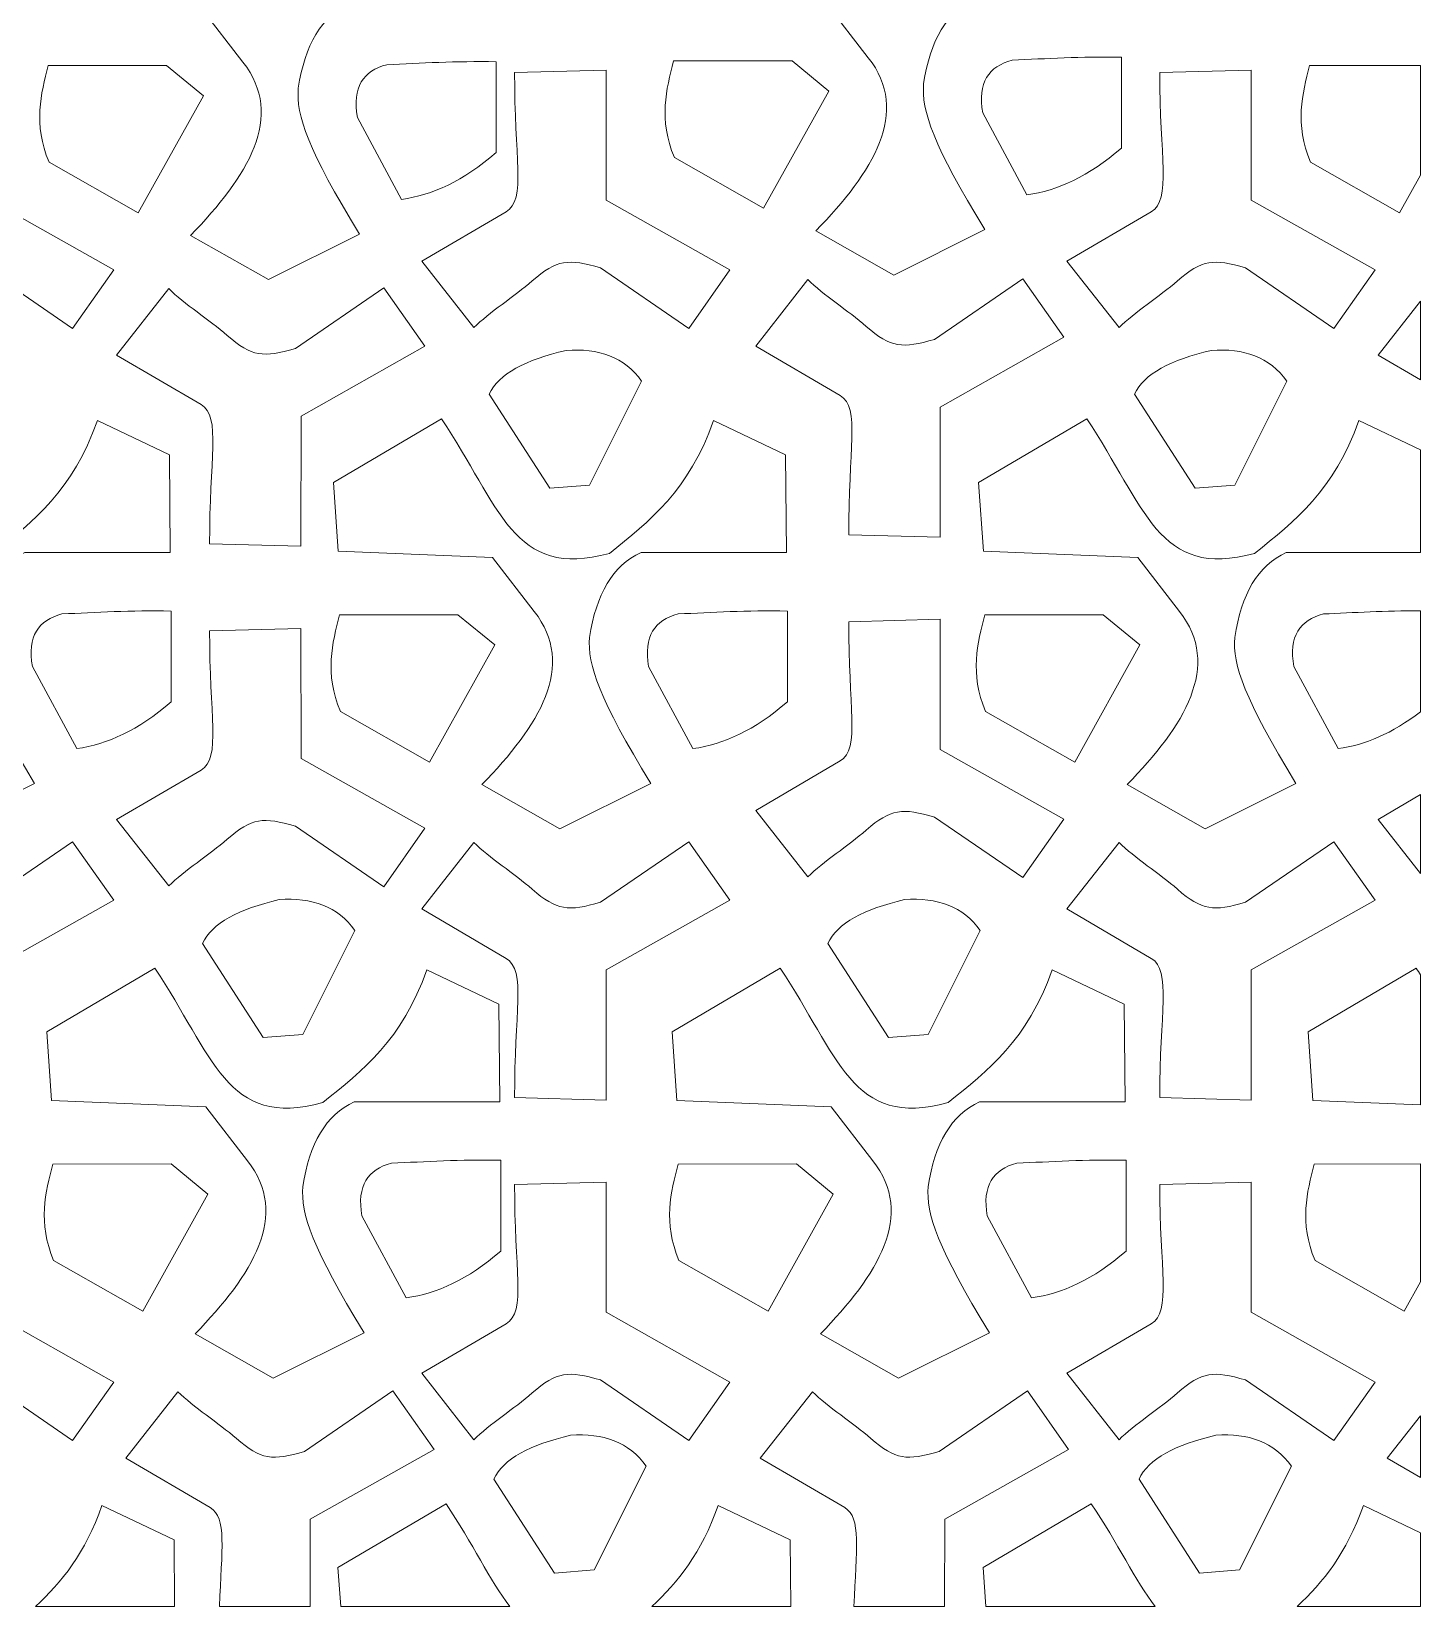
# Model space of a CAD drawing. Header units: millimetres. Extents: x -1200 to 1200, y -590 to 590.
# Drawn here: x 678 to 1200, y -590 to 2 of the extents above; entities that cross this region are included whole.
import ezdxf

# ---------------------------------------------------------------- set-up
doc = ezdxf.new("R2010")
doc.units = ezdxf.units.MM
doc.header["$MEASUREMENT"] = 0
doc.layers.add('Layer 1', color=7, linetype='Continuous')

msp = doc.modelspace()

# ---------------------------------------------------------------- linework, layer by layer
at = {"layer": 'Layer 1', "color": 250, "lineweight": 20}
for points, knots in [([(737.8864, -74.9884), (737.8864, -74.9884), (767.2114, -91.6264), (767.2114, -91.6264), (767.2114, -91.6264), (801.3478, -74.5408), (801.3478, -74.5408), (782.1409, -43.0242), (777.3925, -29.8438), (778.3695, -19.6789), (780.79, -3.5163), (787.0199, 7.3499), (797.6748, 12.1542), (797.6748, 12.1542), (852.3312, 12.2211), (852.3312, 12.2211), (852.3312, 12.2211), (852.0191, 48.8641), (852.0191, 48.8641), (852.0191, 48.8641), (824.9503, 61.7211), (824.9503, 61.7211), (815.7144, 35.563), (800.9079, 23.9322), (785.821, 11.8782), (749.5022, 1.8158), (744.6715, 29.7437), (722.7095, 62.407), (722.7095, 62.407), (682.121, 38.4789), (682.121, 38.4789), (682.121, 38.4789), (683.8922, 12.6687), (683.8922, 12.6687), (683.8922, 12.6687), (741.8757, 10.3306), (741.8757, 10.3306), (741.8757, 10.3306), (757.5755, -9.9504), (757.5755, -9.9504), (773.5846, -30.3401), (759.3678, -52.9487), (737.8864, -74.9884)], [0, 0, 0, 0, 0.07142857, 0.07142857, 0.07142857, 0.14285714, 0.14285714, 0.14285714, 0.21428571, 0.21428571, 0.21428571, 0.28571429, 0.28571429, 0.28571429, 0.35714286, 0.35714286, 0.35714286, 0.42857143, 0.42857143, 0.42857143, 0.5, 0.5, 0.5, 0.57142857, 0.57142857, 0.57142857, 0.64285714, 0.64285714, 0.64285714, 0.71428571, 0.71428571, 0.71428571, 0.78571429, 0.78571429, 0.78571429, 0.85714286, 0.85714286, 0.85714286, 0.92857143, 0.92857143, 0.92857143, 1, 1, 1, 1]), ([(972.8119, -73.2833), (972.8119, -73.2833), (1002.1368, -89.9213), (1002.1368, -89.9213), (1002.1368, -89.9213), (1036.2734, -72.8358), (1036.2734, -72.8358), (1017.0664, -41.3192), (1012.3181, -28.1387), (1013.295, -17.9738), (1015.7156, -1.8112), (1021.9454, 9.0549), (1032.6004, 13.8593), (1032.6004, 13.8593), (1087.2567, 13.9262), (1087.2567, 13.9262), (1087.2567, 13.9262), (1086.9447, 50.5692), (1086.9447, 50.5692), (1086.9447, 50.5692), (1059.8759, 63.4262), (1059.8759, 63.4262), (1050.6399, 37.2681), (1035.8334, 25.6372), (1020.7464, 13.5832), (984.4276, 3.5208), (979.5971, 31.4488), (957.635, 64.1121), (957.635, 64.1121), (917.0465, 40.184), (917.0465, 40.184), (917.0465, 40.184), (918.8176, 14.3737), (918.8176, 14.3737), (918.8176, 14.3737), (976.8012, 12.0357), (976.8012, 12.0357), (976.8012, 12.0357), (992.5011, -8.2453), (992.5011, -8.2453), (1008.5101, -28.635), (994.2933, -51.2435), (972.8119, -73.2833)], [0, 0, 0, 0, 0.07142857, 0.07142857, 0.07142857, 0.14285714, 0.14285714, 0.14285714, 0.21428571, 0.21428571, 0.21428571, 0.28571429, 0.28571429, 0.28571429, 0.35714286, 0.35714286, 0.35714286, 0.42857143, 0.42857143, 0.42857143, 0.5, 0.5, 0.5, 0.57142857, 0.57142857, 0.57142857, 0.64285714, 0.64285714, 0.64285714, 0.71428571, 0.71428571, 0.71428571, 0.78571429, 0.78571429, 0.78571429, 0.85714286, 0.85714286, 0.85714286, 0.92857143, 0.92857143, 0.92857143, 1, 1, 1, 1]), ([(718.2016, -66.4979), (718.2016, -66.4979), (684.7229, -47.4884), (684.7229, -47.4884), (678.6905, -33.0678), (681.7077, -21.897), (684.4109, -11.1884), (684.4109, -11.1884), (728.9127, -11.1549), (728.9127, -11.1549), (728.9127, -11.1549), (742.7064, -22.5313), (742.7064, -22.5313), (742.7064, -22.5313), (718.2016, -66.4979), (718.2016, -66.4979)], [0, 0, 0, 0, 0.2, 0.2, 0.2, 0.4, 0.4, 0.4, 0.6, 0.6, 0.6, 0.8, 0.8, 0.8, 1, 1, 1, 1]), ([(817.1869, -61.4788), (817.1869, -61.4788), (800.5509, -30.6789), (800.5509, -30.6789), (798.5218, -19.331), (802.8456, -13.1458), (811.6416, -10.8788), (824.3782, -10.3282), (837.4298, -9.4945), (852.677, -9.7789), (852.677, -9.7789), (852.677, -43.8788), (852.677, -43.8788), (840.3219, -54.6035), (828.702, -59.8282), (817.1869, -61.4788)], [0, 0, 0, 0, 0.2, 0.2, 0.2, 0.4, 0.4, 0.4, 0.6, 0.6, 0.6, 0.8, 0.8, 0.8, 1, 1, 1, 1]), ([(953.127, -64.7928), (953.127, -64.7928), (919.6484, -45.7833), (919.6484, -45.7833), (913.616, -31.3627), (916.6332, -20.1919), (919.3363, -9.4833), (919.3363, -9.4833), (963.8382, -9.4499), (963.8382, -9.4499), (963.8382, -9.4499), (977.632, -20.8263), (977.632, -20.8263), (977.632, -20.8263), (953.127, -64.7928), (953.127, -64.7928)], [0, 0, 0, 0, 0.2, 0.2, 0.2, 0.4, 0.4, 0.4, 0.6, 0.6, 0.6, 0.8, 0.8, 0.8, 1, 1, 1, 1]), ([(1052.1123, -59.7738), (1052.1123, -59.7738), (1035.4763, -28.9738), (1035.4763, -28.9738), (1033.4472, -17.6259), (1037.771, -11.4407), (1046.567, -9.1738), (1059.3037, -8.6231), (1072.3553, -7.7894), (1087.6025, -8.0738), (1087.6025, -8.0738), (1087.6025, -42.1738), (1087.6025, -42.1738), (1075.2475, -52.8984), (1063.6276, -58.1231), (1052.1123, -59.7738)], [0, 0, 0, 0, 0.2, 0.2, 0.2, 0.4, 0.4, 0.4, 0.6, 0.6, 0.6, 0.8, 0.8, 0.8, 1, 1, 1, 1]), ([(1199.95, -11.157), (1199.95, -11.157), (1199.95, -52.3868), (1199.95, -52.3868), (1199.95, -52.3868), (1192.0854, -66.4979), (1192.0854, -66.4979), (1192.0854, -66.4979), (1158.6067, -47.4884), (1158.6067, -47.4884), (1152.5743, -33.0678), (1155.5916, -21.897), (1158.2947, -11.1884), (1158.2947, -11.1884), (1199.95, -11.157), (1199.95, -11.157)], [0, 0, 0, 0, 0.2, 0.2, 0.2, 0.4, 0.4, 0.4, 0.6, 0.6, 0.6, 0.8, 0.8, 0.8, 1, 1, 1, 1]), ([(593.2199, -84.6974), (593.2199, -84.6974), (612.8036, -109.6544), (612.8036, -109.6544), (618.531, -103.939), (628.0656, -97.9267), (634.7579, -92.076), (643.9826, -84.0108), (648.3429, -83.6894), (660.3782, -87.1971), (660.3782, -87.1971), (693.5547, -109.9304), (693.5547, -109.9304), (693.5547, -109.9304), (709.0141, -87.9974), (709.0141, -87.9974), (709.0141, -87.9974), (662.5008, -61.7688), (662.5008, -61.7688), (662.5008, -61.7688), (662.467, -12.8878), (662.467, -12.8878), (662.467, -12.8878), (628.1534, -13.8164), (628.1534, -13.8164), (627.9608, -45.3818), (632.6445, -61.5862), (624.9239, -66.1124), (624.9239, -66.1124), (593.2199, -84.6974), (593.2199, -84.6974)], [0, 0, 0, 0, 0.1, 0.1, 0.1, 0.2, 0.2, 0.2, 0.3, 0.3, 0.3, 0.4, 0.4, 0.4, 0.5, 0.5, 0.5, 0.6, 0.6, 0.6, 0.7, 0.7, 0.7, 0.8, 0.8, 0.8, 0.9, 0.9, 0.9, 1, 1, 1, 1]), ([(824.7149, -84.6974), (824.7149, -84.6974), (844.2986, -109.6544), (844.2986, -109.6544), (850.026, -103.939), (859.5606, -97.9267), (866.2529, -92.076), (875.4776, -84.0108), (879.8379, -83.6894), (891.8732, -87.1971), (891.8732, -87.1971), (925.0496, -109.9304), (925.0496, -109.9304), (925.0496, -109.9304), (940.5091, -87.9974), (940.5091, -87.9974), (940.5091, -87.9974), (893.9957, -61.7688), (893.9957, -61.7688), (893.9957, -61.7688), (893.962, -12.8878), (893.962, -12.8878), (893.962, -12.8878), (859.6484, -13.8164), (859.6484, -13.8164), (859.4558, -45.3818), (864.1395, -61.5862), (856.4189, -66.1124), (856.4189, -66.1124), (824.7149, -84.6974), (824.7149, -84.6974)], [0, 0, 0, 0, 0.1, 0.1, 0.1, 0.2, 0.2, 0.2, 0.3, 0.3, 0.3, 0.4, 0.4, 0.4, 0.5, 0.5, 0.5, 0.6, 0.6, 0.6, 0.7, 0.7, 0.7, 0.8, 0.8, 0.8, 0.9, 0.9, 0.9, 1, 1, 1, 1]), ([(1067.1038, -84.6974), (1067.1038, -84.6974), (1086.6874, -109.6544), (1086.6874, -109.6544), (1092.4148, -103.939), (1101.9494, -97.9267), (1108.6417, -92.076), (1117.8664, -84.0108), (1122.2268, -83.6894), (1134.262, -87.1971), (1134.262, -87.1971), (1167.4385, -109.9304), (1167.4385, -109.9304), (1167.4385, -109.9304), (1182.8979, -87.9974), (1182.8979, -87.9974), (1182.8979, -87.9974), (1136.3846, -61.7688), (1136.3846, -61.7688), (1136.3846, -61.7688), (1136.3509, -12.8878), (1136.3509, -12.8878), (1136.3509, -12.8878), (1102.0373, -13.8164), (1102.0373, -13.8164), (1101.8447, -45.3818), (1106.5283, -61.5862), (1098.8078, -66.1124), (1098.8078, -66.1124), (1067.1038, -84.6974), (1067.1038, -84.6974)], [0, 0, 0, 0, 0.1, 0.1, 0.1, 0.2, 0.2, 0.2, 0.3, 0.3, 0.3, 0.4, 0.4, 0.4, 0.5, 0.5, 0.5, 0.6, 0.6, 0.6, 0.7, 0.7, 0.7, 0.8, 0.8, 0.8, 0.9, 0.9, 0.9, 1, 1, 1, 1]), ([(950.2032, -116.5541), (950.2032, -116.5541), (969.787, -91.5971), (969.787, -91.5971), (975.5144, -97.3125), (985.0489, -103.3249), (991.7413, -109.1755), (1000.9659, -117.2408), (1005.3263, -117.5621), (1017.3616, -114.0544), (1017.3616, -114.0544), (1050.538, -91.3211), (1050.538, -91.3211), (1050.538, -91.3211), (1065.9975, -113.2541), (1065.9975, -113.2541), (1065.9975, -113.2541), (1019.4841, -139.4826), (1019.4841, -139.4826), (1019.4841, -139.4826), (1019.4504, -188.3636), (1019.4504, -188.3636), (1019.4504, -188.3636), (985.1368, -187.4351), (985.1368, -187.4351), (984.9442, -155.8697), (989.6279, -139.6653), (981.9073, -135.1391), (981.9073, -135.1391), (950.2032, -116.5541), (950.2032, -116.5541)], [0, 0, 0, 0, 0.1, 0.1, 0.1, 0.2, 0.2, 0.2, 0.3, 0.3, 0.3, 0.4, 0.4, 0.4, 0.5, 0.5, 0.5, 0.6, 0.6, 0.6, 0.7, 0.7, 0.7, 0.8, 0.8, 0.8, 0.9, 0.9, 0.9, 1, 1, 1, 1]), ([(710.1204, -119.9643), (710.1204, -119.9643), (729.7041, -95.0073), (729.7041, -95.0073), (735.4314, -100.7226), (744.9661, -106.735), (751.6584, -112.5856), (760.8831, -120.6509), (765.2434, -120.9722), (777.2787, -117.4645), (777.2787, -117.4645), (810.4551, -94.7312), (810.4551, -94.7312), (810.4551, -94.7312), (825.9146, -116.6642), (825.9146, -116.6642), (825.9146, -116.6642), (779.4013, -142.8928), (779.4013, -142.8928), (779.4013, -142.8928), (779.3676, -191.7738), (779.3676, -191.7738), (779.3676, -191.7738), (745.0539, -190.8452), (745.0539, -190.8452), (744.8613, -159.2799), (749.5449, -143.0754), (741.8244, -138.5493), (741.8244, -138.5493), (710.1204, -119.9643), (710.1204, -119.9643)], [0, 0, 0, 0, 0.1, 0.1, 0.1, 0.2, 0.2, 0.2, 0.3, 0.3, 0.3, 0.4, 0.4, 0.4, 0.5, 0.5, 0.5, 0.6, 0.6, 0.6, 0.7, 0.7, 0.7, 0.8, 0.8, 0.8, 0.9, 0.9, 0.9, 1, 1, 1, 1]), ([(1199.95, -99.6436), (1199.95, -99.6436), (1199.95, -129.3115), (1199.95, -129.3115), (1199.95, -129.3115), (1184.0042, -119.9643), (1184.0042, -119.9643), (1184.0042, -119.9643), (1199.95, -99.6436), (1199.95, -99.6436)], [0, 0, 0, 0, 0.33333333, 0.33333333, 0.33333333, 0.66666667, 0.66666667, 0.66666667, 1, 1, 1, 1]), ([(887.8066, -168.7923), (887.8066, -168.7923), (872.8701, -169.9968), (872.8701, -169.9968), (872.8701, -169.9968), (850.0983, -134.6923), (850.0983, -134.6923), (853.5682, -127.0251), (863.8078, -121.7328), (878.9341, -118.1923), (891.1817, -117.3244), (900.9264, -120.7115), (907.3523, -129.7444), (907.3523, -129.7444), (887.8066, -168.7923), (887.8066, -168.7923)], [0, 0, 0, 0, 0.2, 0.2, 0.2, 0.4, 0.4, 0.4, 0.6, 0.6, 0.6, 0.8, 0.8, 0.8, 1, 1, 1, 1]), ([(1130.1954, -168.7923), (1130.1954, -168.7923), (1115.2589, -169.9968), (1115.2589, -169.9968), (1115.2589, -169.9968), (1092.4871, -134.6923), (1092.4871, -134.6923), (1095.9571, -127.0251), (1106.1966, -121.7328), (1121.323, -118.1923), (1133.5705, -117.3244), (1143.3152, -120.7115), (1149.7413, -129.7444), (1149.7413, -129.7444), (1130.1954, -168.7923), (1130.1954, -168.7923)], [0, 0, 0, 0, 0.2, 0.2, 0.2, 0.4, 0.4, 0.4, 0.6, 0.6, 0.6, 0.8, 0.8, 0.8, 1, 1, 1, 1]), ([(615.8285, -281.3018), (615.8285, -281.3018), (645.1535, -297.9398), (645.1535, -297.9398), (645.1535, -297.9398), (679.29, -280.8542), (679.29, -280.8542), (660.083, -249.3376), (655.3347, -236.1572), (656.3116, -225.9923), (658.7322, -209.8297), (664.9621, -198.9635), (675.617, -194.1592), (675.617, -194.1592), (730.2734, -194.0923), (730.2734, -194.0923), (730.2734, -194.0923), (729.9613, -157.4493), (729.9613, -157.4493), (729.9613, -157.4493), (702.8925, -144.5923), (702.8925, -144.5923), (693.6566, -170.7504), (678.85, -182.3812), (663.763, -194.4352), (627.4443, -204.4976), (622.6137, -176.5697), (600.6516, -143.9063), (600.6516, -143.9063), (560.0632, -167.8345), (560.0632, -167.8345), (560.0632, -167.8345), (561.8343, -193.6447), (561.8343, -193.6447), (561.8343, -193.6447), (619.8178, -195.9827), (619.8178, -195.9827), (619.8178, -195.9827), (635.5177, -216.2638), (635.5177, -216.2638), (651.5267, -236.6535), (637.3099, -259.2621), (615.8285, -281.3018)], [0, 0, 0, 0, 0.07142857, 0.07142857, 0.07142857, 0.14285714, 0.14285714, 0.14285714, 0.21428571, 0.21428571, 0.21428571, 0.28571429, 0.28571429, 0.28571429, 0.35714286, 0.35714286, 0.35714286, 0.42857143, 0.42857143, 0.42857143, 0.5, 0.5, 0.5, 0.57142857, 0.57142857, 0.57142857, 0.64285714, 0.64285714, 0.64285714, 0.71428571, 0.71428571, 0.71428571, 0.78571429, 0.78571429, 0.78571429, 0.85714286, 0.85714286, 0.85714286, 0.92857143, 0.92857143, 0.92857143, 1, 1, 1, 1]), ([(847.3236, -281.3018), (847.3236, -281.3018), (876.6484, -297.9398), (876.6484, -297.9398), (876.6484, -297.9398), (910.785, -280.8542), (910.785, -280.8542), (891.578, -249.3376), (886.8297, -236.1572), (887.8066, -225.9923), (890.2272, -209.8297), (896.4571, -198.9635), (907.112, -194.1592), (907.112, -194.1592), (961.7684, -194.0923), (961.7684, -194.0923), (961.7684, -194.0923), (961.4563, -157.4493), (961.4563, -157.4493), (961.4563, -157.4493), (934.3875, -144.5923), (934.3875, -144.5923), (925.1515, -170.7504), (910.345, -182.3812), (895.258, -194.4352), (858.9392, -204.4976), (854.1087, -176.5697), (832.1466, -143.9063), (832.1466, -143.9063), (791.5581, -167.8345), (791.5581, -167.8345), (791.5581, -167.8345), (793.3292, -193.6447), (793.3292, -193.6447), (793.3292, -193.6447), (851.3128, -195.9827), (851.3128, -195.9827), (851.3128, -195.9827), (867.0127, -216.2638), (867.0127, -216.2638), (883.0217, -236.6535), (868.8049, -259.2621), (847.3236, -281.3018)], [0, 0, 0, 0, 0.07142857, 0.07142857, 0.07142857, 0.14285714, 0.14285714, 0.14285714, 0.21428571, 0.21428571, 0.21428571, 0.28571429, 0.28571429, 0.28571429, 0.35714286, 0.35714286, 0.35714286, 0.42857143, 0.42857143, 0.42857143, 0.5, 0.5, 0.5, 0.57142857, 0.57142857, 0.57142857, 0.64285714, 0.64285714, 0.64285714, 0.71428571, 0.71428571, 0.71428571, 0.78571429, 0.78571429, 0.78571429, 0.85714286, 0.85714286, 0.85714286, 0.92857143, 0.92857143, 0.92857143, 1, 1, 1, 1]), ([(1199.95, -155.5993), (1199.95, -155.5993), (1199.95, -194.0971), (1199.95, -194.0971), (1199.95, -194.0971), (1149.5008, -194.1592), (1149.5008, -194.1592), (1138.8459, -198.9635), (1132.616, -209.8297), (1130.1954, -225.9923), (1129.2185, -236.1572), (1133.9668, -249.3376), (1153.1738, -280.8542), (1153.1738, -280.8542), (1119.0374, -297.9398), (1119.0374, -297.9398), (1119.0374, -297.9398), (1089.7124, -281.3018), (1089.7124, -281.3018), (1111.1937, -259.2621), (1125.4106, -236.6535), (1109.4015, -216.2638), (1109.4015, -216.2638), (1093.7017, -195.9827), (1093.7017, -195.9827), (1093.7017, -195.9827), (1035.7181, -193.6447), (1035.7181, -193.6447), (1035.7181, -193.6447), (1033.947, -167.8345), (1033.947, -167.8345), (1033.947, -167.8345), (1074.5355, -143.9063), (1074.5355, -143.9063), (1096.4975, -176.5697), (1101.3281, -204.4976), (1137.6469, -194.4352), (1152.7339, -182.3812), (1167.5404, -170.7504), (1176.7763, -144.5923), (1176.7763, -144.5923), (1199.95, -155.5993), (1199.95, -155.5993)], [0, 0, 0, 0, 0.07142857, 0.07142857, 0.07142857, 0.14285714, 0.14285714, 0.14285714, 0.21428571, 0.21428571, 0.21428571, 0.28571429, 0.28571429, 0.28571429, 0.35714286, 0.35714286, 0.35714286, 0.42857143, 0.42857143, 0.42857143, 0.5, 0.5, 0.5, 0.57142857, 0.57142857, 0.57142857, 0.64285714, 0.64285714, 0.64285714, 0.71428571, 0.71428571, 0.71428571, 0.78571429, 0.78571429, 0.78571429, 0.85714286, 0.85714286, 0.85714286, 0.92857143, 0.92857143, 0.92857143, 1, 1, 1, 1]), ([(695.129, -267.7922), (695.129, -267.7922), (678.493, -236.9923), (678.493, -236.9923), (676.464, -225.6444), (680.7878, -219.4592), (689.5836, -217.1922), (702.3204, -216.6416), (715.3719, -215.8079), (730.6192, -216.0923), (730.6192, -216.0923), (730.6192, -250.1922), (730.6192, -250.1922), (718.2641, -260.9169), (706.6442, -266.1416), (695.129, -267.7922)], [0, 0, 0, 0, 0.2, 0.2, 0.2, 0.4, 0.4, 0.4, 0.6, 0.6, 0.6, 0.8, 0.8, 0.8, 1, 1, 1, 1]), ([(827.6387, -272.8113), (827.6387, -272.8113), (794.16, -253.8017), (794.16, -253.8017), (788.1276, -239.3812), (791.1449, -228.2104), (793.8479, -217.5018), (793.8479, -217.5018), (838.3498, -217.4683), (838.3498, -217.4683), (838.3498, -217.4683), (852.1436, -228.8447), (852.1436, -228.8447), (852.1436, -228.8447), (827.6387, -272.8113), (827.6387, -272.8113)], [0, 0, 0, 0, 0.2, 0.2, 0.2, 0.4, 0.4, 0.4, 0.6, 0.6, 0.6, 0.8, 0.8, 0.8, 1, 1, 1, 1]), ([(926.6239, -267.7922), (926.6239, -267.7922), (909.9879, -236.9923), (909.9879, -236.9923), (907.9589, -225.6444), (912.2827, -219.4592), (921.0786, -217.1922), (933.8154, -216.6416), (946.867, -215.8079), (962.1141, -216.0923), (962.1141, -216.0923), (962.1141, -250.1922), (962.1141, -250.1922), (949.7591, -260.9169), (938.1392, -266.1416), (926.6239, -267.7922)], [0, 0, 0, 0, 0.2, 0.2, 0.2, 0.4, 0.4, 0.4, 0.6, 0.6, 0.6, 0.8, 0.8, 0.8, 1, 1, 1, 1]), ([(1070.0276, -272.8113), (1070.0276, -272.8113), (1036.5489, -253.8017), (1036.5489, -253.8017), (1030.5164, -239.3812), (1033.5337, -228.2104), (1036.2368, -217.5018), (1036.2368, -217.5018), (1080.7386, -217.4683), (1080.7386, -217.4683), (1080.7386, -217.4683), (1094.5324, -228.8447), (1094.5324, -228.8447), (1094.5324, -228.8447), (1070.0276, -272.8113), (1070.0276, -272.8113)], [0, 0, 0, 0, 0.2, 0.2, 0.2, 0.4, 0.4, 0.4, 0.6, 0.6, 0.6, 0.8, 0.8, 0.8, 1, 1, 1, 1]), ([(1199.95, -216.0407), (1199.95, -216.0407), (1199.95, -253.9238), (1199.95, -253.9238), (1189.2741, -262.1557), (1179.1034, -266.3458), (1169.0129, -267.7922), (1169.0129, -267.7922), (1152.3768, -236.9923), (1152.3768, -236.9923), (1150.3478, -225.6444), (1154.6716, -219.4592), (1163.4674, -217.1922), (1174.9187, -216.6973), (1186.6237, -215.9752), (1199.95, -216.0407)], [0, 0, 0, 0, 0.2, 0.2, 0.2, 0.4, 0.4, 0.4, 0.6, 0.6, 0.6, 0.8, 0.8, 0.8, 1, 1, 1, 1]), ([(710.1204, -294.4209), (710.1204, -294.4209), (729.7041, -319.3779), (729.7041, -319.3779), (735.4314, -313.6625), (744.9661, -307.6501), (751.6584, -301.7995), (760.8831, -293.7343), (765.2434, -293.4129), (777.2787, -296.9206), (777.2787, -296.9206), (810.4551, -319.654), (810.4551, -319.654), (810.4551, -319.654), (825.9146, -297.7209), (825.9146, -297.7209), (825.9146, -297.7209), (779.4013, -271.4924), (779.4013, -271.4924), (779.4013, -271.4924), (779.3676, -222.6114), (779.3676, -222.6114), (779.3676, -222.6114), (745.0539, -223.5399), (745.0539, -223.5399), (744.8613, -255.1053), (749.5449, -271.3097), (741.8244, -275.8359), (741.8244, -275.8359), (710.1204, -294.4209), (710.1204, -294.4209)], [0, 0, 0, 0, 0.1, 0.1, 0.1, 0.2, 0.2, 0.2, 0.3, 0.3, 0.3, 0.4, 0.4, 0.4, 0.5, 0.5, 0.5, 0.6, 0.6, 0.6, 0.7, 0.7, 0.7, 0.8, 0.8, 0.8, 0.9, 0.9, 0.9, 1, 1, 1, 1]), ([(950.2032, -291.0108), (950.2032, -291.0108), (969.787, -315.9678), (969.787, -315.9678), (975.5144, -310.2524), (985.0489, -304.24), (991.7413, -298.3894), (1000.9659, -290.3241), (1005.3263, -290.0028), (1017.3616, -293.5105), (1017.3616, -293.5105), (1050.538, -316.2438), (1050.538, -316.2438), (1050.538, -316.2438), (1065.9975, -294.3108), (1065.9975, -294.3108), (1065.9975, -294.3108), (1019.4841, -268.0822), (1019.4841, -268.0822), (1019.4841, -268.0822), (1019.4504, -219.2012), (1019.4504, -219.2012), (1019.4504, -219.2012), (985.1368, -220.1298), (985.1368, -220.1298), (984.9442, -251.6952), (989.6279, -267.8996), (981.9073, -272.4258), (981.9073, -272.4258), (950.2032, -291.0108), (950.2032, -291.0108)], [0, 0, 0, 0, 0.1, 0.1, 0.1, 0.2, 0.2, 0.2, 0.3, 0.3, 0.3, 0.4, 0.4, 0.4, 0.5, 0.5, 0.5, 0.6, 0.6, 0.6, 0.7, 0.7, 0.7, 0.8, 0.8, 0.8, 0.9, 0.9, 0.9, 1, 1, 1, 1]), ([(1199.95, -285.0737), (1199.95, -285.0737), (1199.95, -314.7416), (1199.95, -314.7416), (1199.95, -314.7416), (1184.0042, -294.4209), (1184.0042, -294.4209), (1184.0042, -294.4209), (1199.95, -285.0737), (1199.95, -285.0737)], [0, 0, 0, 0, 0.33333333, 0.33333333, 0.33333333, 0.66666667, 0.66666667, 0.66666667, 1, 1, 1, 1]), ([(593.2199, -327.9827), (593.2199, -327.9827), (612.8036, -303.0257), (612.8036, -303.0257), (618.531, -308.7411), (628.0656, -314.7535), (634.7579, -320.6041), (643.9826, -328.6694), (648.3429, -328.9907), (660.3782, -325.483), (660.3782, -325.483), (693.5547, -302.7496), (693.5547, -302.7496), (693.5547, -302.7496), (709.0141, -324.6828), (709.0141, -324.6828), (709.0141, -324.6828), (662.5008, -350.9112), (662.5008, -350.9112), (662.5008, -350.9112), (662.467, -399.7922), (662.467, -399.7922), (662.467, -399.7922), (628.1534, -398.8637), (628.1534, -398.8637), (627.9608, -367.2983), (632.6445, -351.0939), (624.9239, -346.5677), (624.9239, -346.5677), (593.2199, -327.9827), (593.2199, -327.9827)], [0, 0, 0, 0, 0.1, 0.1, 0.1, 0.2, 0.2, 0.2, 0.3, 0.3, 0.3, 0.4, 0.4, 0.4, 0.5, 0.5, 0.5, 0.6, 0.6, 0.6, 0.7, 0.7, 0.7, 0.8, 0.8, 0.8, 0.9, 0.9, 0.9, 1, 1, 1, 1]), ([(824.7149, -327.9827), (824.7149, -327.9827), (844.2986, -303.0257), (844.2986, -303.0257), (850.026, -308.7411), (859.5606, -314.7535), (866.2529, -320.6041), (875.4776, -328.6694), (879.8379, -328.9907), (891.8732, -325.483), (891.8732, -325.483), (925.0496, -302.7496), (925.0496, -302.7496), (925.0496, -302.7496), (940.5091, -324.6828), (940.5091, -324.6828), (940.5091, -324.6828), (893.9957, -350.9112), (893.9957, -350.9112), (893.9957, -350.9112), (893.962, -399.7922), (893.962, -399.7922), (893.962, -399.7922), (859.6484, -398.8637), (859.6484, -398.8637), (859.4558, -367.2983), (864.1395, -351.0939), (856.4189, -346.5677), (856.4189, -346.5677), (824.7149, -327.9827), (824.7149, -327.9827)], [0, 0, 0, 0, 0.1, 0.1, 0.1, 0.2, 0.2, 0.2, 0.3, 0.3, 0.3, 0.4, 0.4, 0.4, 0.5, 0.5, 0.5, 0.6, 0.6, 0.6, 0.7, 0.7, 0.7, 0.8, 0.8, 0.8, 0.9, 0.9, 0.9, 1, 1, 1, 1]), ([(1067.1038, -327.9827), (1067.1038, -327.9827), (1086.6874, -303.0257), (1086.6874, -303.0257), (1092.4148, -308.7411), (1101.9494, -314.7535), (1108.6417, -320.6041), (1117.8664, -328.6694), (1122.2268, -328.9907), (1134.262, -325.483), (1134.262, -325.483), (1167.4385, -302.7496), (1167.4385, -302.7496), (1167.4385, -302.7496), (1182.8979, -324.6828), (1182.8979, -324.6828), (1182.8979, -324.6828), (1136.3846, -350.9112), (1136.3846, -350.9112), (1136.3846, -350.9112), (1136.3509, -399.7922), (1136.3509, -399.7922), (1136.3509, -399.7922), (1102.0373, -398.8637), (1102.0373, -398.8637), (1101.8447, -367.2983), (1106.5283, -351.0939), (1098.8078, -346.5677), (1098.8078, -346.5677), (1067.1038, -327.9827), (1067.1038, -327.9827)], [0, 0, 0, 0, 0.1, 0.1, 0.1, 0.2, 0.2, 0.2, 0.3, 0.3, 0.3, 0.4, 0.4, 0.4, 0.5, 0.5, 0.5, 0.6, 0.6, 0.6, 0.7, 0.7, 0.7, 0.8, 0.8, 0.8, 0.9, 0.9, 0.9, 1, 1, 1, 1]), ([(780.0886, -375.1057), (780.0886, -375.1057), (765.152, -376.3102), (765.152, -376.3102), (765.152, -376.3102), (742.3803, -341.0057), (742.3803, -341.0057), (745.8502, -333.3385), (756.0897, -328.0462), (771.2161, -324.5057), (783.4636, -323.6378), (793.2084, -327.0249), (799.6343, -336.0578), (799.6343, -336.0578), (780.0886, -375.1057), (780.0886, -375.1057)], [0, 0, 0, 0, 0.2, 0.2, 0.2, 0.4, 0.4, 0.4, 0.6, 0.6, 0.6, 0.8, 0.8, 0.8, 1, 1, 1, 1]), ([(1015.0141, -375.1057), (1015.0141, -375.1057), (1000.0776, -376.3102), (1000.0776, -376.3102), (1000.0776, -376.3102), (977.3058, -341.0057), (977.3058, -341.0057), (980.7757, -333.3385), (991.0153, -328.0462), (1006.1416, -324.5057), (1018.3891, -323.6378), (1028.1339, -327.0249), (1034.5599, -336.0578), (1034.5599, -336.0578), (1015.0141, -375.1057), (1015.0141, -375.1057)], [0, 0, 0, 0, 0.2, 0.2, 0.2, 0.4, 0.4, 0.4, 0.6, 0.6, 0.6, 0.8, 0.8, 0.8, 1, 1, 1, 1]), ([(739.6055, -487.6152), (739.6055, -487.6152), (768.9305, -504.2532), (768.9305, -504.2532), (768.9305, -504.2532), (803.067, -487.1676), (803.067, -487.1676), (783.86, -455.651), (779.1117, -442.4706), (780.0886, -432.3057), (782.5092, -416.143), (788.739, -405.2769), (799.394, -400.4726), (799.394, -400.4726), (854.0503, -400.4057), (854.0503, -400.4057), (854.0503, -400.4057), (853.7383, -363.7627), (853.7383, -363.7627), (853.7383, -363.7627), (826.6695, -350.9056), (826.6695, -350.9056), (817.4336, -377.0637), (802.627, -388.6946), (787.5401, -400.7486), (751.2213, -410.811), (746.3907, -382.883), (724.4286, -350.2197), (724.4286, -350.2197), (683.8401, -374.1479), (683.8401, -374.1479), (683.8401, -374.1479), (685.6113, -399.9581), (685.6113, -399.9581), (685.6113, -399.9581), (743.5948, -402.2961), (743.5948, -402.2961), (743.5948, -402.2961), (759.2947, -422.5772), (759.2947, -422.5772), (775.3037, -442.9669), (761.0869, -465.5754), (739.6055, -487.6152)], [0, 0, 0, 0, 0.07142857, 0.07142857, 0.07142857, 0.14285714, 0.14285714, 0.14285714, 0.21428571, 0.21428571, 0.21428571, 0.28571429, 0.28571429, 0.28571429, 0.35714286, 0.35714286, 0.35714286, 0.42857143, 0.42857143, 0.42857143, 0.5, 0.5, 0.5, 0.57142857, 0.57142857, 0.57142857, 0.64285714, 0.64285714, 0.64285714, 0.71428571, 0.71428571, 0.71428571, 0.78571429, 0.78571429, 0.78571429, 0.85714286, 0.85714286, 0.85714286, 0.92857143, 0.92857143, 0.92857143, 1, 1, 1, 1]), ([(974.5311, -487.6152), (974.5311, -487.6152), (1003.856, -504.2532), (1003.856, -504.2532), (1003.856, -504.2532), (1037.9925, -487.1676), (1037.9925, -487.1676), (1018.7855, -455.651), (1014.0372, -442.4706), (1015.0141, -432.3057), (1017.4347, -416.143), (1023.6646, -405.2769), (1034.3195, -400.4726), (1034.3195, -400.4726), (1088.9759, -400.4057), (1088.9759, -400.4057), (1088.9759, -400.4057), (1088.6638, -363.7627), (1088.6638, -363.7627), (1088.6638, -363.7627), (1061.5949, -350.9056), (1061.5949, -350.9056), (1052.359, -377.0637), (1037.5525, -388.6946), (1022.4655, -400.7486), (986.1467, -410.811), (981.3162, -382.883), (959.3542, -350.2197), (959.3542, -350.2197), (918.7656, -374.1479), (918.7656, -374.1479), (918.7656, -374.1479), (920.5367, -399.9581), (920.5367, -399.9581), (920.5367, -399.9581), (978.5204, -402.2961), (978.5204, -402.2961), (978.5204, -402.2961), (994.2201, -422.5772), (994.2201, -422.5772), (1010.2293, -442.9669), (996.0123, -465.5754), (974.5311, -487.6152)], [0, 0, 0, 0, 0.07142857, 0.07142857, 0.07142857, 0.14285714, 0.14285714, 0.14285714, 0.21428571, 0.21428571, 0.21428571, 0.28571429, 0.28571429, 0.28571429, 0.35714286, 0.35714286, 0.35714286, 0.42857143, 0.42857143, 0.42857143, 0.5, 0.5, 0.5, 0.57142857, 0.57142857, 0.57142857, 0.64285714, 0.64285714, 0.64285714, 0.71428571, 0.71428571, 0.71428571, 0.78571429, 0.78571429, 0.78571429, 0.85714286, 0.85714286, 0.85714286, 0.92857143, 0.92857143, 0.92857143, 1, 1, 1, 1]), ([(1199.95, -352.6993), (1199.95, -352.6993), (1199.95, -401.5893), (1199.95, -401.5893), (1199.95, -401.5893), (1159.4951, -399.9581), (1159.4951, -399.9581), (1159.4951, -399.9581), (1157.724, -374.1479), (1157.724, -374.1479), (1157.724, -374.1479), (1198.3124, -350.2197), (1198.3124, -350.2197), (1198.8705, -351.0493), (1199.4138, -351.876), (1199.95, -352.6993)], [0, 0, 0, 0, 0.2, 0.2, 0.2, 0.4, 0.4, 0.4, 0.6, 0.6, 0.6, 0.8, 0.8, 0.8, 1, 1, 1, 1]), ([(719.9206, -479.1247), (719.9206, -479.1247), (686.4421, -460.1151), (686.4421, -460.1151), (680.4096, -445.6945), (683.4268, -434.5238), (686.13, -423.8152), (686.13, -423.8152), (730.6318, -423.7817), (730.6318, -423.7817), (730.6318, -423.7817), (744.4256, -435.1581), (744.4256, -435.1581), (744.4256, -435.1581), (719.9206, -479.1247), (719.9206, -479.1247)], [0, 0, 0, 0, 0.2, 0.2, 0.2, 0.4, 0.4, 0.4, 0.6, 0.6, 0.6, 0.8, 0.8, 0.8, 1, 1, 1, 1]), ([(818.906, -474.1056), (818.906, -474.1056), (802.27, -443.3057), (802.27, -443.3057), (800.2409, -431.9578), (804.5647, -425.7726), (813.3606, -423.5056), (826.0974, -422.955), (839.1489, -422.1213), (854.3962, -422.4057), (854.3962, -422.4057), (854.3962, -456.5056), (854.3962, -456.5056), (842.0411, -467.2303), (830.4212, -472.4549), (818.906, -474.1056)], [0, 0, 0, 0, 0.2, 0.2, 0.2, 0.4, 0.4, 0.4, 0.6, 0.6, 0.6, 0.8, 0.8, 0.8, 1, 1, 1, 1]), ([(954.8462, -479.1247), (954.8462, -479.1247), (921.3675, -460.1151), (921.3675, -460.1151), (915.3352, -445.6945), (918.3524, -434.5238), (921.0554, -423.8152), (921.0554, -423.8152), (965.5574, -423.7817), (965.5574, -423.7817), (965.5574, -423.7817), (979.3511, -435.1581), (979.3511, -435.1581), (979.3511, -435.1581), (954.8462, -479.1247), (954.8462, -479.1247)], [0, 0, 0, 0, 0.2, 0.2, 0.2, 0.4, 0.4, 0.4, 0.6, 0.6, 0.6, 0.8, 0.8, 0.8, 1, 1, 1, 1]), ([(1053.8315, -474.1056), (1053.8315, -474.1056), (1037.1954, -443.3057), (1037.1954, -443.3057), (1035.1664, -431.9578), (1039.4902, -425.7726), (1048.2862, -423.5056), (1061.0228, -422.955), (1074.0744, -422.1213), (1089.3216, -422.4057), (1089.3216, -422.4057), (1089.3216, -456.5056), (1089.3216, -456.5056), (1076.9666, -467.2303), (1065.3467, -472.4549), (1053.8315, -474.1056)], [0, 0, 0, 0, 0.2, 0.2, 0.2, 0.4, 0.4, 0.4, 0.6, 0.6, 0.6, 0.8, 0.8, 0.8, 1, 1, 1, 1]), ([(1199.95, -423.7852), (1199.95, -423.7852), (1199.95, -468.0982), (1199.95, -468.0982), (1199.95, -468.0982), (1193.8045, -479.1247), (1193.8045, -479.1247), (1193.8045, -479.1247), (1160.3259, -460.1151), (1160.3259, -460.1151), (1154.2934, -445.6945), (1157.3107, -434.5238), (1160.0138, -423.8152), (1160.0138, -423.8152), (1199.95, -423.7852), (1199.95, -423.7852)], [0, 0, 0, 0, 0.2, 0.2, 0.2, 0.4, 0.4, 0.4, 0.6, 0.6, 0.6, 0.8, 0.8, 0.8, 1, 1, 1, 1]), ([(593.2199, -502.4393), (593.2199, -502.4393), (612.8036, -527.3964), (612.8036, -527.3964), (618.531, -521.681), (628.0656, -515.6687), (634.7579, -509.818), (643.9826, -501.7527), (648.3429, -501.4314), (660.3782, -504.9391), (660.3782, -504.9391), (693.5547, -527.6724), (693.5547, -527.6724), (693.5547, -527.6724), (709.0141, -505.7394), (709.0141, -505.7394), (709.0141, -505.7394), (662.5008, -479.5108), (662.5008, -479.5108), (662.5008, -479.5108), (662.467, -430.6298), (662.467, -430.6298), (662.467, -430.6298), (628.1534, -431.5584), (628.1534, -431.5584), (627.9608, -463.1238), (632.6445, -479.3282), (624.9239, -483.8543), (624.9239, -483.8543), (593.2199, -502.4393), (593.2199, -502.4393)], [0, 0, 0, 0, 0.1, 0.1, 0.1, 0.2, 0.2, 0.2, 0.3, 0.3, 0.3, 0.4, 0.4, 0.4, 0.5, 0.5, 0.5, 0.6, 0.6, 0.6, 0.7, 0.7, 0.7, 0.8, 0.8, 0.8, 0.9, 0.9, 0.9, 1, 1, 1, 1]), ([(824.7149, -502.4393), (824.7149, -502.4393), (844.2986, -527.3964), (844.2986, -527.3964), (850.026, -521.681), (859.5606, -515.6687), (866.2529, -509.818), (875.4776, -501.7527), (879.8379, -501.4314), (891.8732, -504.9391), (891.8732, -504.9391), (925.0496, -527.6724), (925.0496, -527.6724), (925.0496, -527.6724), (940.5091, -505.7394), (940.5091, -505.7394), (940.5091, -505.7394), (893.9957, -479.5108), (893.9957, -479.5108), (893.9957, -479.5108), (893.962, -430.6298), (893.962, -430.6298), (893.962, -430.6298), (859.6484, -431.5584), (859.6484, -431.5584), (859.4558, -463.1238), (864.1395, -479.3282), (856.4189, -483.8543), (856.4189, -483.8543), (824.7149, -502.4393), (824.7149, -502.4393)], [0, 0, 0, 0, 0.1, 0.1, 0.1, 0.2, 0.2, 0.2, 0.3, 0.3, 0.3, 0.4, 0.4, 0.4, 0.5, 0.5, 0.5, 0.6, 0.6, 0.6, 0.7, 0.7, 0.7, 0.8, 0.8, 0.8, 0.9, 0.9, 0.9, 1, 1, 1, 1]), ([(1067.1038, -502.4393), (1067.1038, -502.4393), (1086.6874, -527.3964), (1086.6874, -527.3964), (1092.4148, -521.681), (1101.9494, -515.6687), (1108.6417, -509.818), (1117.8664, -501.7527), (1122.2268, -501.4314), (1134.262, -504.9391), (1134.262, -504.9391), (1167.4385, -527.6724), (1167.4385, -527.6724), (1167.4385, -527.6724), (1182.8979, -505.7394), (1182.8979, -505.7394), (1182.8979, -505.7394), (1136.3846, -479.5108), (1136.3846, -479.5108), (1136.3846, -479.5108), (1136.3509, -430.6298), (1136.3509, -430.6298), (1136.3509, -430.6298), (1102.0373, -431.5584), (1102.0373, -431.5584), (1101.8447, -463.1238), (1106.5283, -479.3282), (1098.8078, -483.8543), (1098.8078, -483.8543), (1067.1038, -502.4393), (1067.1038, -502.4393)], [0, 0, 0, 0, 0.1, 0.1, 0.1, 0.2, 0.2, 0.2, 0.3, 0.3, 0.3, 0.4, 0.4, 0.4, 0.5, 0.5, 0.5, 0.6, 0.6, 0.6, 0.7, 0.7, 0.7, 0.8, 0.8, 0.8, 0.9, 0.9, 0.9, 1, 1, 1, 1]), ([(782.817, -590.0266), (782.817, -590.0266), (748.7431, -590.0266), (748.7431, -590.0266), (749.5548, -568.3097), (751.6352, -556.6168), (745.2627, -552.8811), (745.2627, -552.8811), (713.5586, -534.2961), (713.5586, -534.2961), (713.5586, -534.2961), (733.1423, -509.3391), (733.1423, -509.3391), (738.8697, -515.0545), (748.4043, -521.0669), (755.0966, -526.9175), (764.3214, -534.9828), (768.6817, -535.3041), (780.7169, -531.7964), (780.7169, -531.7964), (813.8934, -509.063), (813.8934, -509.063), (813.8934, -509.063), (829.3529, -530.9962), (829.3529, -530.9962), (829.3529, -530.9962), (782.8395, -557.2246), (782.8395, -557.2246), (782.8395, -557.2246), (782.817, -590.0266), (782.817, -590.0266)], [0, 0, 0, 0, 0.1, 0.1, 0.1, 0.2, 0.2, 0.2, 0.3, 0.3, 0.3, 0.4, 0.4, 0.4, 0.5, 0.5, 0.5, 0.6, 0.6, 0.6, 0.7, 0.7, 0.7, 0.8, 0.8, 0.8, 0.9, 0.9, 0.9, 1, 1, 1, 1]), ([(1021.1808, -590.0266), (1021.1808, -590.0266), (987.1068, -590.0266), (987.1068, -590.0266), (987.9186, -568.3097), (989.999, -556.6168), (983.6264, -552.8811), (983.6264, -552.8811), (951.9224, -534.2961), (951.9224, -534.2961), (951.9224, -534.2961), (971.5061, -509.3391), (971.5061, -509.3391), (977.2334, -515.0545), (986.7681, -521.0669), (993.4604, -526.9175), (1002.6851, -534.9828), (1007.0454, -535.3041), (1019.0808, -531.7964), (1019.0808, -531.7964), (1052.2571, -509.063), (1052.2571, -509.063), (1052.2571, -509.063), (1067.7166, -530.9962), (1067.7166, -530.9962), (1067.7166, -530.9962), (1021.2032, -557.2246), (1021.2032, -557.2246), (1021.2032, -557.2246), (1021.1808, -590.0266), (1021.1808, -590.0266)], [0, 0, 0, 0, 0.1, 0.1, 0.1, 0.2, 0.2, 0.2, 0.3, 0.3, 0.3, 0.4, 0.4, 0.4, 0.5, 0.5, 0.5, 0.6, 0.6, 0.6, 0.7, 0.7, 0.7, 0.8, 0.8, 0.8, 0.9, 0.9, 0.9, 1, 1, 1, 1]), ([(1199.95, -518.3566), (1199.95, -518.3566), (1199.95, -541.628), (1199.95, -541.628), (1199.95, -541.628), (1187.4425, -534.2961), (1187.4425, -534.2961), (1187.4425, -534.2961), (1199.95, -518.3566), (1199.95, -518.3566)], [0, 0, 0, 0, 0.33333333, 0.33333333, 0.33333333, 0.66666667, 0.66666667, 0.66666667, 1, 1, 1, 1]), ([(889.5258, -576.3039), (889.5258, -576.3039), (874.5892, -577.5084), (874.5892, -577.5084), (874.5892, -577.5084), (851.8175, -542.2039), (851.8175, -542.2039), (855.2873, -534.5366), (865.5269, -529.2444), (880.6532, -525.7039), (892.9007, -524.836), (902.6455, -528.2231), (909.0715, -537.256), (909.0715, -537.256), (889.5258, -576.3039), (889.5258, -576.3039)], [0, 0, 0, 0, 0.2, 0.2, 0.2, 0.4, 0.4, 0.4, 0.6, 0.6, 0.6, 0.8, 0.8, 0.8, 1, 1, 1, 1]), ([(1131.9146, -576.3039), (1131.9146, -576.3039), (1116.978, -577.5084), (1116.978, -577.5084), (1116.978, -577.5084), (1094.2063, -542.2039), (1094.2063, -542.2039), (1097.6762, -534.5366), (1107.9157, -529.2444), (1123.0421, -525.7039), (1135.2896, -524.836), (1145.0343, -528.2231), (1151.4603, -537.256), (1151.4603, -537.256), (1131.9146, -576.3039), (1131.9146, -576.3039)], [0, 0, 0, 0, 0.2, 0.2, 0.2, 0.4, 0.4, 0.4, 0.6, 0.6, 0.6, 0.8, 0.8, 0.8, 1, 1, 1, 1]), ([(731.8941, -590.0266), (731.8941, -590.0266), (679.692, -590.0266), (679.692, -590.0266), (689.4656, -580.9708), (698.3282, -569.899), (704.6116, -552.1038), (704.6116, -552.1038), (731.6804, -564.9609), (731.6804, -564.9609), (731.6804, -564.9609), (731.8941, -590.0266), (731.8941, -590.0266)], [0, 0, 0, 0, 0.25, 0.25, 0.25, 0.5, 0.5, 0.5, 0.75, 0.75, 0.75, 1, 1, 1, 1]), ([(857.8583, -590.0266), (857.8583, -590.0266), (794.2844, -590.0266), (794.2844, -590.0266), (794.2844, -590.0266), (793.2772, -575.346), (793.2772, -575.346), (793.2772, -575.346), (833.8658, -551.4179), (833.8658, -551.4179), (843.8924, -566.3299), (850.3471, -580.2528), (857.8583, -590.0266)], [0, 0, 0, 0, 0.25, 0.25, 0.25, 0.5, 0.5, 0.5, 0.75, 0.75, 0.75, 1, 1, 1, 1]), ([(963.3891, -590.0266), (963.3891, -590.0266), (911.187, -590.0266), (911.187, -590.0266), (920.9605, -580.9708), (929.8233, -569.899), (936.1066, -552.1038), (936.1066, -552.1038), (963.1755, -564.9609), (963.1755, -564.9609), (963.1755, -564.9609), (963.3891, -590.0266), (963.3891, -590.0266)], [0, 0, 0, 0, 0.25, 0.25, 0.25, 0.5, 0.5, 0.5, 0.75, 0.75, 0.75, 1, 1, 1, 1]), ([(1100.2472, -590.0266), (1100.2472, -590.0266), (1036.6732, -590.0266), (1036.6732, -590.0266), (1036.6732, -590.0266), (1035.6661, -575.346), (1035.6661, -575.346), (1035.6661, -575.346), (1076.2546, -551.4179), (1076.2546, -551.4179), (1086.2812, -566.3299), (1092.7359, -580.2528), (1100.2472, -590.0266)], [0, 0, 0, 0, 0.25, 0.25, 0.25, 0.5, 0.5, 0.5, 0.75, 0.75, 0.75, 1, 1, 1, 1]), ([(1199.95, -562.2945), (1199.95, -562.2945), (1199.95, -590.0266), (1199.95, -590.0266), (1199.95, -590.0266), (1153.5759, -590.0266), (1153.5759, -590.0266), (1163.3494, -580.9708), (1172.2122, -569.899), (1178.4954, -552.1038), (1178.4954, -552.1038), (1199.95, -562.2945), (1199.95, -562.2945)], [0, 0, 0, 0, 0.25, 0.25, 0.25, 0.5, 0.5, 0.5, 0.75, 0.75, 0.75, 1, 1, 1, 1])]:
    msp.add_open_spline(points, degree=3, knots=knots, dxfattribs=at)

doc.saveas('drawing.dxf')
